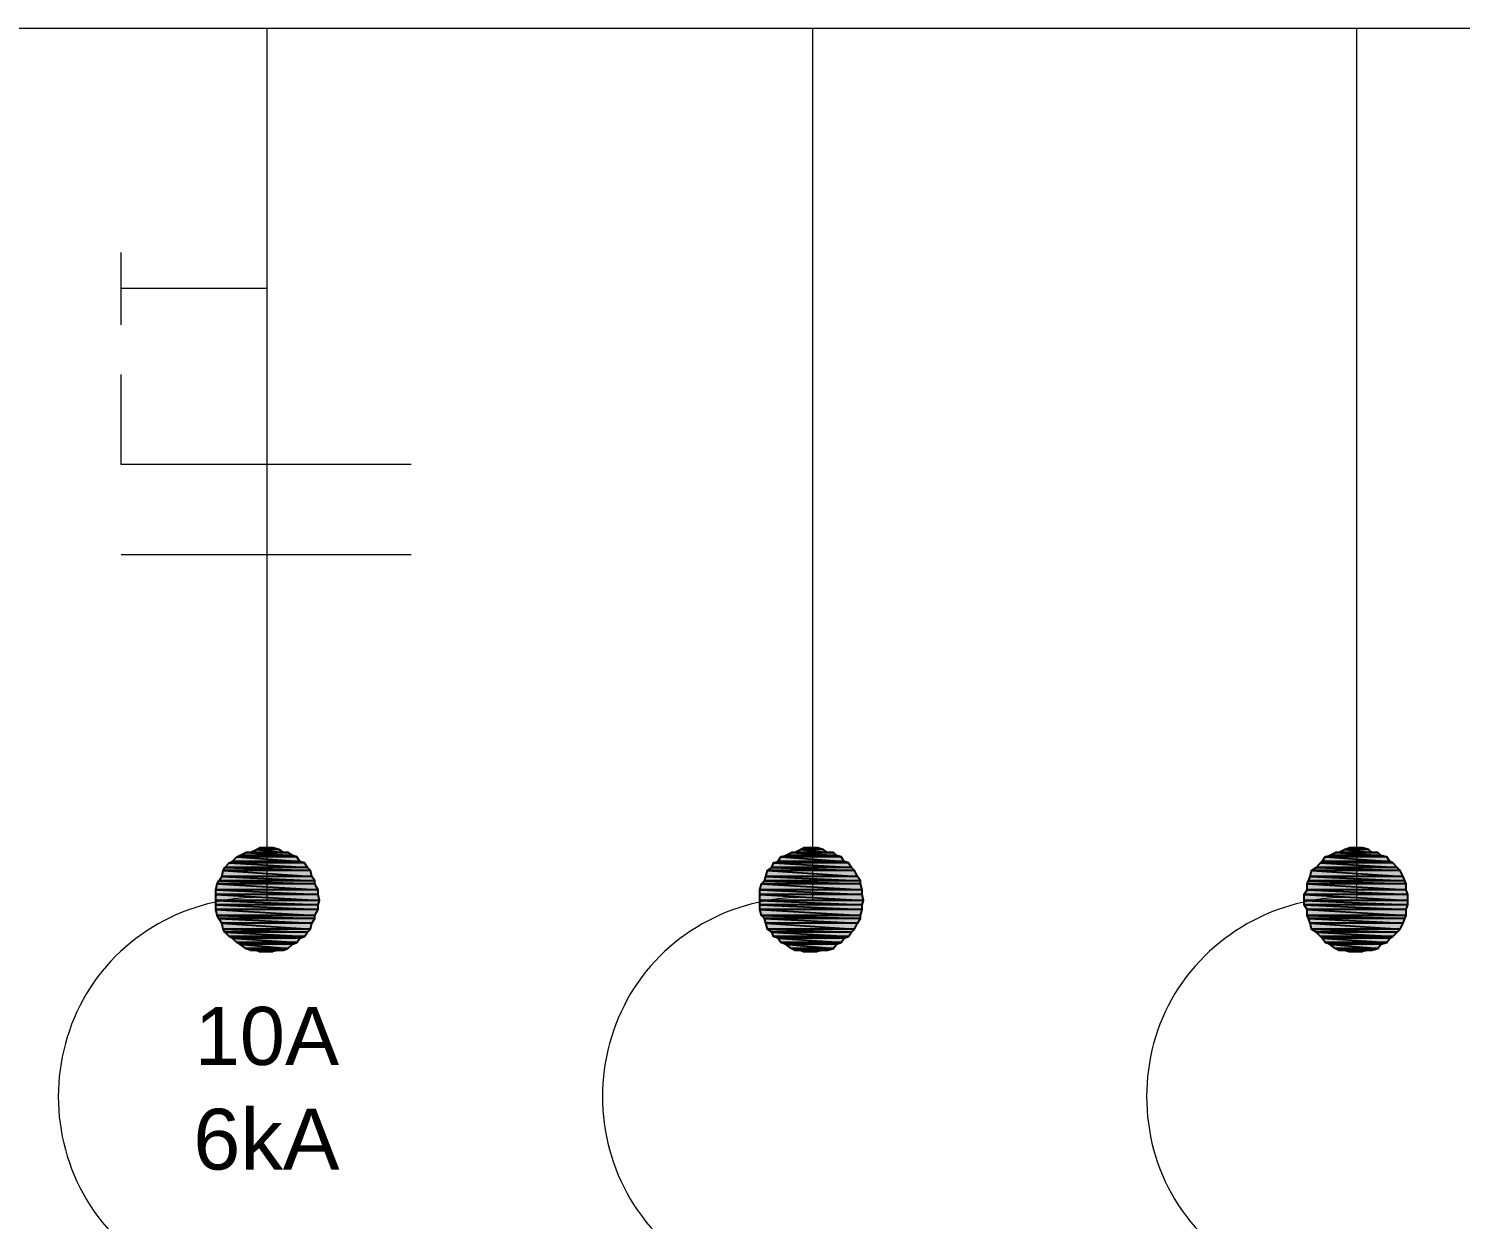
# Model space of a CAD drawing. Header units: millimetres. Extents: x 40 to 176, y -32 to 59.
# Drawn here: x 120.614 to 123.275, y 39.567 to 41.78 of the extents above; entities that cross this region are included whole.
import ezdxf

# ---------------------------------------------------------------- set-up
doc = ezdxf.new("R2010")
doc.units = ezdxf.units.MM
doc.layers.add('13 - Diagrama unifilar', color=7, linetype='Continuous', lineweight=30)
doc.styles.add('Arial0', font='arial.ttf', dxfattribs={"height": 3.14658})

msp = doc.modelspace()

# ---------------------------------------------------------------- hatches: boundary and pattern name
at = {"layer": '13 - Diagrama unifilar', "true_color": 0x000007}
h = msp.add_hatch(color=7, dxfattribs=at)
h.paths.add_polyline_path([(121.1179, 40.2319), (120.9922, 40.2319), (121.1263, 40.2291)])
h.paths.add_polyline_path([(120.9922, 40.2319), (121.1263, 40.2291), (120.9866, 40.2291)])
h = msp.add_hatch(color=7, dxfattribs=at)
h.paths.add_polyline_path([(121.1123, 40.2403), (121.0006, 40.2403), (121.1179, 40.2319)])
h.paths.add_polyline_path([(121.0006, 40.2403), (121.1179, 40.2319), (120.9922, 40.2319)])
h = msp.add_hatch(color=7, dxfattribs=at)
h.paths.add_polyline_path([(121.104, 40.2431), (121.0062, 40.2431), (121.1123, 40.2403)])
h.paths.add_polyline_path([(121.0062, 40.2431), (121.1123, 40.2403), (121.0006, 40.2403)])
h = msp.add_hatch(color=7, dxfattribs=at)
h.paths.add_polyline_path([(121.0956, 40.2487), (121.0174, 40.2487), (121.104, 40.2431)])
h.paths.add_polyline_path([(121.0174, 40.2487), (121.104, 40.2431), (121.0062, 40.2431)])
h = msp.add_hatch(color=7, dxfattribs=at)
h.paths.add_polyline_path([(121.0788, 40.2543), (121.0369, 40.2543), (121.0872, 40.2487)])
h.paths.add_polyline_path([(121.0369, 40.2543), (121.0872, 40.2487), (121.0257, 40.2487)])
h = msp.add_hatch(color=7, dxfattribs=at)
h.paths.add_polyline_path([(121.0676, 40.2571), (121.0425, 40.2571), (121.0788, 40.2543)])
h.paths.add_polyline_path([(121.0425, 40.2571), (121.0788, 40.2543), (121.0369, 40.2543)])
h = msp.add_hatch(color=7, dxfattribs=at)
h.paths.add_polyline_path([(122.1292, 40.2319), (122.0063, 40.2319), (122.1376, 40.2291)])
h.paths.add_polyline_path([(122.0063, 40.2319), (122.1376, 40.2291), (121.9979, 40.2291)])
h = msp.add_hatch(color=7, dxfattribs=at)
h.paths.add_polyline_path([(122.1236, 40.2403), (122.0119, 40.2403), (122.1292, 40.2319)])
h.paths.add_polyline_path([(122.0119, 40.2403), (122.1292, 40.2319), (122.0063, 40.2319)])
h = msp.add_hatch(color=7, dxfattribs=at)
h.paths.add_polyline_path([(122.1152, 40.2431), (122.0202, 40.2431), (122.1236, 40.2403)])
h.paths.add_polyline_path([(122.0202, 40.2431), (122.1236, 40.2403), (122.0119, 40.2403)])
h = msp.add_hatch(color=7, dxfattribs=at)
h.paths.add_polyline_path([(122.1096, 40.2487), (122.0314, 40.2487), (122.1152, 40.2431)])
h.paths.add_polyline_path([(122.0314, 40.2487), (122.1152, 40.2431), (122.0202, 40.2431)])
h = msp.add_hatch(color=7, dxfattribs=at)
h.paths.add_polyline_path([(122.0901, 40.2543), (122.0482, 40.2543), (122.0985, 40.2487)])
h.paths.add_polyline_path([(122.0482, 40.2543), (122.0985, 40.2487), (122.037, 40.2487)])
h = msp.add_hatch(color=7, dxfattribs=at)
h.paths.add_polyline_path([(122.0789, 40.2571), (122.0538, 40.2571), (122.0901, 40.2543)])
h.paths.add_polyline_path([(122.0538, 40.2571), (122.0901, 40.2543), (122.0482, 40.2543)])
h = msp.add_hatch(color=7, dxfattribs=at)
h.paths.add_polyline_path([(123.1432, 40.2319), (123.0175, 40.2319), (123.1488, 40.2291)])
h.paths.add_polyline_path([(123.0175, 40.2319), (123.1488, 40.2291), (123.0147, 40.2291)])
h = msp.add_hatch(color=7, dxfattribs=at)
h.paths.add_polyline_path([(123.1376, 40.2403), (123.0231, 40.2403), (123.1432, 40.2319)])
h.paths.add_polyline_path([(123.0231, 40.2403), (123.1432, 40.2319), (123.0175, 40.2319)])
h = msp.add_hatch(color=7, dxfattribs=at)
h.paths.add_polyline_path([(123.1265, 40.2431), (123.0315, 40.2431), (123.1376, 40.2403)])
h.paths.add_polyline_path([(123.0315, 40.2431), (123.1376, 40.2403), (123.0231, 40.2403)])
h = msp.add_hatch(color=7, dxfattribs=at)
h.paths.add_polyline_path([(123.1209, 40.2487), (123.0427, 40.2487), (123.1265, 40.2431)])
h.paths.add_polyline_path([(123.0427, 40.2487), (123.1265, 40.2431), (123.0315, 40.2431)])
h = msp.add_hatch(color=7, dxfattribs=at)
h.paths.add_polyline_path([(123.1041, 40.2543), (123.0594, 40.2543), (123.1097, 40.2487)])
h.paths.add_polyline_path([(123.0594, 40.2543), (123.1097, 40.2487), (123.0483, 40.2487)])
h = msp.add_hatch(color=7, dxfattribs=at)
h.paths.add_polyline_path([(123.0929, 40.2571), (123.0678, 40.2571), (123.1041, 40.2543)])
h.paths.add_polyline_path([(123.0678, 40.2571), (123.1041, 40.2543), (123.0594, 40.2543)])
h = msp.add_hatch(color=7, dxfattribs=at)
h.paths.add_polyline_path([(121.1375, 40.2152), (120.9755, 40.2152), (121.1403, 40.204)])
h.paths.add_polyline_path([(120.9755, 40.2152), (121.1403, 40.204), (120.9727, 40.204)])
h = msp.add_hatch(color=7, dxfattribs=at)
h.paths.add_polyline_path([(121.1319, 40.2208), (120.9783, 40.2208), (121.1375, 40.2152)])
h.paths.add_polyline_path([(120.9783, 40.2208), (121.1375, 40.2152), (120.9755, 40.2152)])
h = msp.add_hatch(color=7, dxfattribs=at)
h.paths.add_polyline_path([(121.1263, 40.2291), (120.9866, 40.2291), (121.1319, 40.2208)])
h.paths.add_polyline_path([(120.9866, 40.2291), (121.1319, 40.2208), (120.9783, 40.2208)])
h = msp.add_hatch(color=7, dxfattribs=at)
h.paths.add_polyline_path([(122.1487, 40.2152), (121.9867, 40.2152), (122.1543, 40.204)])
h.paths.add_polyline_path([(121.9867, 40.2152), (122.1543, 40.204), (121.9839, 40.204)])
h = msp.add_hatch(color=7, dxfattribs=at)
h.paths.add_polyline_path([(122.1432, 40.2208), (121.9951, 40.2208), (122.1487, 40.2152)])
h.paths.add_polyline_path([(121.9951, 40.2208), (122.1487, 40.2152), (121.9867, 40.2152)])
h = msp.add_hatch(color=7, dxfattribs=at)
h.paths.add_polyline_path([(122.1376, 40.2291), (121.9979, 40.2291), (122.1432, 40.2208)])
h.paths.add_polyline_path([(121.9979, 40.2291), (122.1432, 40.2208), (121.9951, 40.2208)])
h = msp.add_hatch(color=7, dxfattribs=at)
h.paths.add_polyline_path([(123.1628, 40.2152), (122.998, 40.2152), (123.1684, 40.204)])
h.paths.add_polyline_path([(122.998, 40.2152), (123.1684, 40.204), (122.9952, 40.204)])
h = msp.add_hatch(color=7, dxfattribs=at)
h.paths.add_polyline_path([(123.1572, 40.2208), (123.0063, 40.2208), (123.1628, 40.2152)])
h.paths.add_polyline_path([(123.0063, 40.2208), (123.1628, 40.2152), (122.998, 40.2152)])
h = msp.add_hatch(color=7, dxfattribs=at)
h.paths.add_polyline_path([(123.1488, 40.2291), (123.0147, 40.2291), (123.1572, 40.2208)])
h.paths.add_polyline_path([(123.0147, 40.2291), (123.1572, 40.2208), (123.0063, 40.2208)])
h = msp.add_hatch(color=7, dxfattribs=at)
h.paths.add_polyline_path([(121.1459, 40.19), (120.9643, 40.19), (121.1515, 40.1789)])
h.paths.add_polyline_path([(120.9643, 40.19), (121.1515, 40.1789), (120.9615, 40.1789)])
h = msp.add_hatch(color=7, dxfattribs=at)
h.paths.add_polyline_path([(121.1515, 40.1789), (120.9615, 40.1789), (121.1515, 40.1705)])
h.paths.add_polyline_path([(120.9615, 40.1789), (121.1515, 40.1705), (120.9615, 40.1705)])
h = msp.add_hatch(color=7, dxfattribs=at)
h.paths.add_polyline_path([(121.1459, 40.1956), (120.9671, 40.1956), (121.1459, 40.19)])
h.paths.add_polyline_path([(120.9671, 40.1956), (121.1459, 40.19), (120.9643, 40.19)])
h = msp.add_hatch(color=7, dxfattribs=at)
h.paths.add_polyline_path([(121.1403, 40.204), (120.9727, 40.204), (121.1459, 40.1956)])
h.paths.add_polyline_path([(120.9727, 40.204), (121.1459, 40.1956), (120.9671, 40.1956)])
h = msp.add_hatch(color=7, dxfattribs=at)
h.paths.add_polyline_path([(122.1599, 40.19), (121.9755, 40.19), (122.1627, 40.1789)])
h.paths.add_polyline_path([(121.9755, 40.19), (122.1627, 40.1789), (121.9727, 40.1789)])
h = msp.add_hatch(color=7, dxfattribs=at)
h.paths.add_polyline_path([(122.1627, 40.1789), (121.9727, 40.1789), (122.1627, 40.1705)])
h.paths.add_polyline_path([(121.9727, 40.1789), (122.1627, 40.1705), (121.9727, 40.1705)])
h = msp.add_hatch(color=7, dxfattribs=at)
h.paths.add_polyline_path([(122.1599, 40.1956), (121.9811, 40.1956), (122.1599, 40.19)])
h.paths.add_polyline_path([(121.9811, 40.1956), (122.1599, 40.19), (121.9755, 40.19)])
h = msp.add_hatch(color=7, dxfattribs=at)
h.paths.add_polyline_path([(122.1543, 40.204), (121.9839, 40.204), (122.1599, 40.1956)])
h.paths.add_polyline_path([(121.9839, 40.204), (122.1599, 40.1956), (121.9811, 40.1956)])
h = msp.add_hatch(color=7, dxfattribs=at)
h.paths.add_polyline_path([(123.174, 40.1789), (122.9896, 40.1789), (123.1768, 40.1705)])
h.paths.add_polyline_path([(122.9896, 40.1789), (123.1768, 40.1705), (122.984, 40.1705)])
h = msp.add_hatch(color=7, dxfattribs=at)
h.paths.add_polyline_path([(123.1712, 40.1956), (122.9924, 40.1956), (123.174, 40.19)])
h.paths.add_polyline_path([(122.9924, 40.1956), (123.174, 40.19), (122.9896, 40.19)])
h = msp.add_hatch(color=7, dxfattribs=at)
h.paths.add_polyline_path([(123.174, 40.19), (122.9896, 40.19), (123.174, 40.1789)])
h.paths.add_polyline_path([(122.9896, 40.19), (123.174, 40.1789), (122.9896, 40.1789)])
h = msp.add_hatch(color=7, dxfattribs=at)
h.paths.add_polyline_path([(123.1684, 40.204), (122.9952, 40.204), (123.1712, 40.1956)])
h.paths.add_polyline_path([(122.9952, 40.204), (123.1712, 40.1956), (122.9924, 40.1956)])
h = msp.add_hatch(color=7, dxfattribs=at)
h.paths.add_polyline_path([(121.1515, 40.1705), (120.9615, 40.1705), (121.1542, 40.1593)])
h.paths.add_polyline_path([(120.9615, 40.1705), (121.1542, 40.1593), (120.9615, 40.1593)])
h = msp.add_hatch(color=7, dxfattribs=at)
h.paths.add_polyline_path([(121.1542, 40.1593), (120.9615, 40.1593), (121.1515, 40.1509)])
h.paths.add_polyline_path([(120.9615, 40.1593), (121.1515, 40.1509), (120.9615, 40.1509)])
h = msp.add_hatch(color=7, dxfattribs=at)
h.paths.add_polyline_path([(122.1627, 40.1705), (121.9727, 40.1705), (122.1655, 40.1593)])
h.paths.add_polyline_path([(121.9727, 40.1705), (122.1655, 40.1593), (121.9727, 40.1593)])
h = msp.add_hatch(color=7, dxfattribs=at)
h.paths.add_polyline_path([(122.1655, 40.1593), (121.9727, 40.1593), (122.1627, 40.1509)])
h.paths.add_polyline_path([(121.9727, 40.1593), (122.1627, 40.1509), (121.9727, 40.1509)])
h = msp.add_hatch(color=7, dxfattribs=at)
h.paths.add_polyline_path([(123.1768, 40.1705), (122.984, 40.1705), (123.1768, 40.1593)])
h.paths.add_polyline_path([(122.984, 40.1705), (123.1768, 40.1593), (122.984, 40.1593)])
h = msp.add_hatch(color=7, dxfattribs=at)
h.paths.add_polyline_path([(123.1768, 40.1593), (122.984, 40.1593), (123.1768, 40.1509)])
h.paths.add_polyline_path([(122.984, 40.1593), (123.1768, 40.1509), (122.984, 40.1509)])
h = msp.add_hatch(color=7, dxfattribs=at)
h.paths.add_polyline_path([(121.1515, 40.1509), (120.9615, 40.1509), (121.1515, 40.1425)])
h.paths.add_polyline_path([(120.9615, 40.1509), (121.1515, 40.1425), (120.9615, 40.1425)])
h = msp.add_hatch(color=7, dxfattribs=at)
h.paths.add_polyline_path([(121.1515, 40.1425), (120.9615, 40.1425), (121.1459, 40.1314)])
h.paths.add_polyline_path([(120.9615, 40.1425), (121.1459, 40.1314), (120.9643, 40.1314)])
h = msp.add_hatch(color=7, dxfattribs=at)
h.paths.add_polyline_path([(121.1459, 40.1314), (120.9643, 40.1314), (121.1459, 40.1258)])
h.paths.add_polyline_path([(120.9643, 40.1314), (121.1459, 40.1258), (120.9671, 40.1258)])
h = msp.add_hatch(color=7, dxfattribs=at)
h.paths.add_polyline_path([(121.1459, 40.1258), (120.9671, 40.1258), (121.1403, 40.1174)])
h.paths.add_polyline_path([(120.9671, 40.1258), (121.1403, 40.1174), (120.9727, 40.1174)])
h = msp.add_hatch(color=7, dxfattribs=at)
h.paths.add_polyline_path([(122.1627, 40.1509), (121.9727, 40.1509), (122.1627, 40.1425)])
h.paths.add_polyline_path([(121.9727, 40.1509), (122.1627, 40.1425), (121.9727, 40.1425)])
h = msp.add_hatch(color=7, dxfattribs=at)
h.paths.add_polyline_path([(122.1627, 40.1425), (121.9727, 40.1425), (122.1599, 40.1314)])
h.paths.add_polyline_path([(121.9727, 40.1425), (122.1599, 40.1314), (121.9755, 40.1314)])
h = msp.add_hatch(color=7, dxfattribs=at)
h.paths.add_polyline_path([(122.1599, 40.1314), (121.9755, 40.1314), (122.1599, 40.1258)])
h.paths.add_polyline_path([(121.9755, 40.1314), (122.1599, 40.1258), (121.9811, 40.1258)])
h = msp.add_hatch(color=7, dxfattribs=at)
h.paths.add_polyline_path([(122.1599, 40.1258), (121.9811, 40.1258), (122.1543, 40.1174)])
h.paths.add_polyline_path([(121.9811, 40.1258), (122.1543, 40.1174), (121.9839, 40.1174)])
h = msp.add_hatch(color=7, dxfattribs=at)
h.paths.add_polyline_path([(123.1768, 40.1509), (122.984, 40.1509), (123.174, 40.1425)])
h.paths.add_polyline_path([(122.984, 40.1509), (123.174, 40.1425), (122.9896, 40.1425)])
h = msp.add_hatch(color=7, dxfattribs=at)
h.paths.add_polyline_path([(123.174, 40.1425), (122.9896, 40.1425), (123.174, 40.1314)])
h.paths.add_polyline_path([(122.9896, 40.1425), (123.174, 40.1314), (122.9896, 40.1314)])
h = msp.add_hatch(color=7, dxfattribs=at)
h.paths.add_polyline_path([(123.174, 40.1314), (122.9896, 40.1314), (123.1712, 40.1258)])
h.paths.add_polyline_path([(122.9896, 40.1314), (123.1712, 40.1258), (122.9924, 40.1258)])
h = msp.add_hatch(color=7, dxfattribs=at)
h.paths.add_polyline_path([(123.1712, 40.1258), (122.9924, 40.1258), (123.1684, 40.1174)])
h.paths.add_polyline_path([(122.9924, 40.1258), (123.1684, 40.1174), (122.9952, 40.1174)])
h = msp.add_hatch(color=7, dxfattribs=at)
h.paths.add_polyline_path([(121.1403, 40.1174), (120.9727, 40.1174), (121.1375, 40.1062)])
h.paths.add_polyline_path([(120.9727, 40.1174), (121.1375, 40.1062), (120.9755, 40.1062)])
h = msp.add_hatch(color=7, dxfattribs=at)
h.paths.add_polyline_path([(121.1375, 40.1062), (120.9755, 40.1062), (121.1319, 40.1006)])
h.paths.add_polyline_path([(120.9755, 40.1062), (121.1319, 40.1006), (120.9783, 40.1006)])
h = msp.add_hatch(color=7, dxfattribs=at)
h.paths.add_polyline_path([(121.1319, 40.1006), (120.9783, 40.1006), (121.1263, 40.0923)])
h.paths.add_polyline_path([(120.9783, 40.1006), (121.1263, 40.0923), (120.9866, 40.0923)])
h = msp.add_hatch(color=7, dxfattribs=at)
h.paths.add_polyline_path([(122.1543, 40.1174), (121.9839, 40.1174), (122.1487, 40.1062)])
h.paths.add_polyline_path([(121.9839, 40.1174), (122.1487, 40.1062), (121.9867, 40.1062)])
h = msp.add_hatch(color=7, dxfattribs=at)
h.paths.add_polyline_path([(122.1487, 40.1062), (121.9867, 40.1062), (122.1432, 40.1006)])
h.paths.add_polyline_path([(121.9867, 40.1062), (122.1432, 40.1006), (121.9951, 40.1006)])
h = msp.add_hatch(color=7, dxfattribs=at)
h.paths.add_polyline_path([(122.1432, 40.1006), (121.9951, 40.1006), (122.1376, 40.0923)])
h.paths.add_polyline_path([(121.9951, 40.1006), (122.1376, 40.0923), (121.9979, 40.0923)])
h = msp.add_hatch(color=7, dxfattribs=at)
h.paths.add_polyline_path([(123.1684, 40.1174), (122.9952, 40.1174), (123.1628, 40.1062)])
h.paths.add_polyline_path([(122.9952, 40.1174), (123.1628, 40.1062), (122.998, 40.1062)])
h = msp.add_hatch(color=7, dxfattribs=at)
h.paths.add_polyline_path([(123.1628, 40.1062), (122.998, 40.1062), (123.1572, 40.1006)])
h.paths.add_polyline_path([(122.998, 40.1062), (123.1572, 40.1006), (123.0063, 40.1006)])
h = msp.add_hatch(color=7, dxfattribs=at)
h.paths.add_polyline_path([(123.1572, 40.1006), (123.0063, 40.1006), (123.1488, 40.0923)])
h.paths.add_polyline_path([(123.0063, 40.1006), (123.1488, 40.0923), (123.0147, 40.0923)])
h = msp.add_hatch(color=7, dxfattribs=at)
h.paths.add_polyline_path([(121.1263, 40.0923), (120.9866, 40.0923), (121.1179, 40.0895)])
h.paths.add_polyline_path([(120.9866, 40.0923), (121.1179, 40.0895), (120.9922, 40.0895)])
h = msp.add_hatch(color=7, dxfattribs=at)
h.paths.add_polyline_path([(121.1179, 40.0895), (120.9922, 40.0895), (121.1123, 40.0811)])
h.paths.add_polyline_path([(120.9922, 40.0895), (121.1123, 40.0811), (121.0006, 40.0811)])
h = msp.add_hatch(color=7, dxfattribs=at)
h.paths.add_polyline_path([(121.1123, 40.0811), (121.0006, 40.0811), (121.104, 40.0783)])
h.paths.add_polyline_path([(121.0006, 40.0811), (121.104, 40.0783), (121.0062, 40.0783)])
h = msp.add_hatch(color=7, dxfattribs=at)
h.paths.add_polyline_path([(121.104, 40.0783), (121.0062, 40.0783), (121.0956, 40.0699)])
h.paths.add_polyline_path([(121.0062, 40.0783), (121.0956, 40.0699), (121.0174, 40.0699)])
h = msp.add_hatch(color=7, dxfattribs=at)
h.paths.add_polyline_path([(122.1376, 40.0923), (121.9979, 40.0923), (122.1292, 40.0895)])
h.paths.add_polyline_path([(121.9979, 40.0923), (122.1292, 40.0895), (122.0063, 40.0895)])
h = msp.add_hatch(color=7, dxfattribs=at)
h.paths.add_polyline_path([(122.1292, 40.0895), (122.0063, 40.0895), (122.1236, 40.0811)])
h.paths.add_polyline_path([(122.0063, 40.0895), (122.1236, 40.0811), (122.0119, 40.0811)])
h = msp.add_hatch(color=7, dxfattribs=at)
h.paths.add_polyline_path([(122.1236, 40.0811), (122.0119, 40.0811), (122.1152, 40.0783)])
h.paths.add_polyline_path([(122.0119, 40.0811), (122.1152, 40.0783), (122.0202, 40.0783)])
h = msp.add_hatch(color=7, dxfattribs=at)
h.paths.add_polyline_path([(122.1152, 40.0783), (122.0202, 40.0783), (122.1096, 40.0699)])
h.paths.add_polyline_path([(122.0202, 40.0783), (122.1096, 40.0699), (122.0314, 40.0699)])
h = msp.add_hatch(color=7, dxfattribs=at)
h.paths.add_polyline_path([(123.1488, 40.0923), (123.0147, 40.0923), (123.1432, 40.0895)])
h.paths.add_polyline_path([(123.0147, 40.0923), (123.1432, 40.0895), (123.0175, 40.0895)])
h = msp.add_hatch(color=7, dxfattribs=at)
h.paths.add_polyline_path([(123.1432, 40.0895), (123.0175, 40.0895), (123.1376, 40.0811)])
h.paths.add_polyline_path([(123.0175, 40.0895), (123.1376, 40.0811), (123.0231, 40.0811)])
h = msp.add_hatch(color=7, dxfattribs=at)
h.paths.add_polyline_path([(123.1376, 40.0811), (123.0231, 40.0811), (123.1265, 40.0783)])
h.paths.add_polyline_path([(123.0231, 40.0811), (123.1265, 40.0783), (123.0315, 40.0783)])
h = msp.add_hatch(color=7, dxfattribs=at)
h.paths.add_polyline_path([(123.1265, 40.0783), (123.0315, 40.0783), (123.1209, 40.0699)])
h.paths.add_polyline_path([(123.0315, 40.0783), (123.1209, 40.0699), (123.0427, 40.0699)])
h = msp.add_hatch(color=7, dxfattribs=at)
h.paths.add_polyline_path([(121.0956, 40.0699), (121.0174, 40.0699), (121.0872, 40.0671)])
h.paths.add_polyline_path([(121.0174, 40.0699), (121.0872, 40.0671), (121.0257, 40.0671)])
h = msp.add_hatch(color=7, dxfattribs=at)
h.paths.add_polyline_path([(121.0369, 40.0671), (121.0425, 40.0643), (121.0676, 40.0643)])
h.paths.add_polyline_path([(121.0425, 40.0643), (121.0676, 40.0643), (121.0621, 40.0643)])
for points in [[(121.0369, 40.0671), (121.0788, 40.0671), (121.0676, 40.0643)], [(122.0482, 40.0671), (122.0901, 40.0671), (122.0789, 40.0643)], [(123.0594, 40.0671), (123.1041, 40.0671), (123.0929, 40.0643)]]:
    msp.add_hatch(color=7, dxfattribs=at).paths.add_polyline_path(points)
h = msp.add_hatch(color=7, dxfattribs=at)
h.paths.add_polyline_path([(122.1096, 40.0699), (122.0314, 40.0699), (122.0985, 40.0671)])
h.paths.add_polyline_path([(122.0314, 40.0699), (122.0985, 40.0671), (122.037, 40.0671)])
h = msp.add_hatch(color=7, dxfattribs=at)
h.paths.add_polyline_path([(122.0482, 40.0671), (122.0538, 40.0643), (122.0789, 40.0643)])
h.paths.add_polyline_path([(122.0538, 40.0643), (122.0789, 40.0643), (122.0733, 40.0643)])
h = msp.add_hatch(color=7, dxfattribs=at)
h.paths.add_polyline_path([(123.1209, 40.0699), (123.0427, 40.0699), (123.1097, 40.0671)])
h.paths.add_polyline_path([(123.0427, 40.0699), (123.1097, 40.0671), (123.0483, 40.0671)])
h = msp.add_hatch(color=7, dxfattribs=at)
h.paths.add_polyline_path([(123.0594, 40.0671), (123.0678, 40.0643), (123.0929, 40.0643)])
h.paths.add_polyline_path([(123.0678, 40.0643), (123.0929, 40.0643), (123.0846, 40.0643)])

# ---------------------------------------------------------------- linework, layer by layer
at = {"layer": '13 - Diagrama unifilar', "color": 7, "linetype": 'Continuous', "lineweight": 9, "true_color": 0x000007}
for points in [[(124.093, 41.7795), (114.9834, 41.7795), (114.9834, 40.1593)], [(121.0565, 41.7795), (121.0565, 40.1593), (121.0565, 40.1593)], [(122.0705, 41.7795), (122.0705, 40.1593), (122.0705, 40.1593)], [(123.0818, 41.7795), (123.0818, 40.1593), (123.0818, 40.1593)], [(121.0565, 41.2963), (120.7855, 41.2963), (120.7855, 41.3633)], [(120.7855, 41.2292), (120.7855, 41.2963), (120.7855, 41.2963)], [(121.3247, 40.9694), (121.0565, 40.9694), (120.7855, 40.9694), (120.7855, 41.137)], [(121.3247, 40.8018), (121.0565, 40.8018), (120.7855, 40.8018)]]:
    msp.add_lwpolyline(points, dxfattribs=at)
at = {"layer": '13 - Diagrama unifilar', "color": 7, "linetype": 'Continuous', "lineweight": -2, "true_color": 0x000007}
for points in [[(120.9922, 40.2319), (121.1263, 40.2291), (120.9866, 40.2291)], [(121.0006, 40.2403), (121.1179, 40.2319), (120.9922, 40.2319)], [(121.1179, 40.2319), (120.9922, 40.2319), (121.1263, 40.2291)], [(121.0062, 40.2431), (121.1123, 40.2403), (121.0006, 40.2403)], [(121.1123, 40.2403), (121.0006, 40.2403), (121.1179, 40.2319)], [(121.0174, 40.2487), (121.104, 40.2431), (121.0062, 40.2431)], [(121.104, 40.2431), (121.0062, 40.2431), (121.1123, 40.2403)], [(121.0257, 40.2487), (121.0956, 40.2487), (121.0174, 40.2487)], [(121.0956, 40.2487), (121.0174, 40.2487), (121.104, 40.2431)], [(121.0369, 40.2543), (121.0872, 40.2487), (121.0257, 40.2487)], [(121.0872, 40.2487), (121.0257, 40.2487), (121.0956, 40.2487)], [(121.0425, 40.2571), (121.0788, 40.2543), (121.0369, 40.2543)], [(121.0788, 40.2543), (121.0369, 40.2543), (121.0872, 40.2487)], [(121.0621, 40.2571), (121.0676, 40.2571), (121.0425, 40.2571)], [(121.0676, 40.2571), (121.0425, 40.2571), (121.0788, 40.2543)], [(122.0063, 40.2319), (122.1376, 40.2291), (121.9979, 40.2291)], [(122.0119, 40.2403), (122.1292, 40.2319), (122.0063, 40.2319)], [(122.1292, 40.2319), (122.0063, 40.2319), (122.1376, 40.2291)], [(122.0202, 40.2431), (122.1236, 40.2403), (122.0119, 40.2403)], [(122.1236, 40.2403), (122.0119, 40.2403), (122.1292, 40.2319)], [(122.0314, 40.2487), (122.1152, 40.2431), (122.0202, 40.2431)], [(122.1152, 40.2431), (122.0202, 40.2431), (122.1236, 40.2403)], [(122.037, 40.2487), (122.1096, 40.2487), (122.0314, 40.2487)], [(122.1096, 40.2487), (122.0314, 40.2487), (122.1152, 40.2431)], [(122.0482, 40.2543), (122.0985, 40.2487), (122.037, 40.2487)], [(122.0985, 40.2487), (122.037, 40.2487), (122.1096, 40.2487)], [(122.0538, 40.2571), (122.0901, 40.2543), (122.0482, 40.2543)], [(122.0901, 40.2543), (122.0482, 40.2543), (122.0985, 40.2487)], [(122.0733, 40.2571), (122.0789, 40.2571), (122.0538, 40.2571)], [(122.0789, 40.2571), (122.0538, 40.2571), (122.0901, 40.2543)], [(123.0175, 40.2319), (123.1488, 40.2291), (123.0147, 40.2291)], [(123.0231, 40.2403), (123.1432, 40.2319), (123.0175, 40.2319)], [(123.1432, 40.2319), (123.0175, 40.2319), (123.1488, 40.2291)], [(123.0315, 40.2431), (123.1376, 40.2403), (123.0231, 40.2403)], [(123.1376, 40.2403), (123.0231, 40.2403), (123.1432, 40.2319)], [(123.0427, 40.2487), (123.1265, 40.2431), (123.0315, 40.2431)], [(123.1265, 40.2431), (123.0315, 40.2431), (123.1376, 40.2403)], [(123.0483, 40.2487), (123.1209, 40.2487), (123.0427, 40.2487)], [(123.1209, 40.2487), (123.0427, 40.2487), (123.1265, 40.2431)], [(123.0594, 40.2543), (123.1097, 40.2487), (123.0483, 40.2487)], [(123.1097, 40.2487), (123.0483, 40.2487), (123.1209, 40.2487)], [(123.0678, 40.2571), (123.1041, 40.2543), (123.0594, 40.2543)], [(123.1041, 40.2543), (123.0594, 40.2543), (123.1097, 40.2487)], [(123.0846, 40.2571), (123.0929, 40.2571), (123.0678, 40.2571)], [(123.0929, 40.2571), (123.0678, 40.2571), (123.1041, 40.2543)], [(120.9755, 40.2152), (121.1403, 40.204), (120.9727, 40.204)], [(120.9783, 40.2208), (121.1375, 40.2152), (120.9755, 40.2152)], [(121.1375, 40.2152), (120.9755, 40.2152), (121.1403, 40.204)], [(120.9866, 40.2291), (121.1319, 40.2208), (120.9783, 40.2208)], [(121.1319, 40.2208), (120.9783, 40.2208), (121.1375, 40.2152)], [(121.1263, 40.2291), (120.9866, 40.2291), (121.1319, 40.2208)], [(121.9867, 40.2152), (122.1543, 40.204), (121.9839, 40.204)], [(121.9951, 40.2208), (122.1487, 40.2152), (121.9867, 40.2152)], [(122.1487, 40.2152), (121.9867, 40.2152), (122.1543, 40.204)], [(121.9979, 40.2291), (122.1432, 40.2208), (121.9951, 40.2208)], [(122.1432, 40.2208), (121.9951, 40.2208), (122.1487, 40.2152)], [(122.1376, 40.2291), (121.9979, 40.2291), (122.1432, 40.2208)], [(122.998, 40.2152), (123.1684, 40.204), (122.9952, 40.204)], [(123.0063, 40.2208), (123.1628, 40.2152), (122.998, 40.2152)], [(123.1628, 40.2152), (122.998, 40.2152), (123.1684, 40.204)], [(123.0147, 40.2291), (123.1572, 40.2208), (123.0063, 40.2208)], [(123.1572, 40.2208), (123.0063, 40.2208), (123.1628, 40.2152)], [(123.1488, 40.2291), (123.0147, 40.2291), (123.1572, 40.2208)], [(120.9643, 40.19), (121.1515, 40.1789), (120.9615, 40.1789)], [(121.1515, 40.1789), (120.9615, 40.1789), (121.1515, 40.1705)], [(120.9615, 40.1789), (121.1515, 40.1705), (120.9615, 40.1705)], [(120.9671, 40.1956), (121.1459, 40.19), (120.9643, 40.19)], [(121.1459, 40.19), (120.9643, 40.19), (121.1515, 40.1789)], [(120.9727, 40.204), (121.1459, 40.1956), (120.9671, 40.1956)], [(121.1459, 40.1956), (120.9671, 40.1956), (121.1459, 40.19)], [(121.1403, 40.204), (120.9727, 40.204), (121.1459, 40.1956)], [(121.9755, 40.19), (122.1627, 40.1789), (121.9727, 40.1789)], [(122.1627, 40.1789), (121.9727, 40.1789), (122.1627, 40.1705)], [(121.9727, 40.1789), (122.1627, 40.1705), (121.9727, 40.1705)], [(121.9811, 40.1956), (122.1599, 40.19), (121.9755, 40.19)], [(122.1599, 40.19), (121.9755, 40.19), (122.1627, 40.1789)], [(121.9839, 40.204), (122.1599, 40.1956), (121.9811, 40.1956)], [(122.1599, 40.1956), (121.9811, 40.1956), (122.1599, 40.19)], [(122.1543, 40.204), (121.9839, 40.204), (122.1599, 40.1956)], [(122.9896, 40.1789), (123.1768, 40.1705), (122.984, 40.1705)], [(122.9924, 40.1956), (123.174, 40.19), (122.9896, 40.19)], [(123.174, 40.19), (122.9896, 40.19), (123.174, 40.1789)], [(122.9896, 40.19), (123.174, 40.1789), (122.9896, 40.1789)], [(123.174, 40.1789), (122.9896, 40.1789), (123.1768, 40.1705)], [(122.9952, 40.204), (123.1712, 40.1956), (122.9924, 40.1956)], [(123.1712, 40.1956), (122.9924, 40.1956), (123.174, 40.19)], [(123.1684, 40.204), (122.9952, 40.204), (123.1712, 40.1956)], [(121.1515, 40.1705), (120.9615, 40.1705), (121.1542, 40.1593)], [(120.9615, 40.1705), (121.1542, 40.1593), (120.9615, 40.1593)], [(121.1542, 40.1593), (120.9615, 40.1593), (121.1515, 40.1509)], [(120.9615, 40.1593), (121.1515, 40.1509), (120.9615, 40.1509)], [(122.1627, 40.1705), (121.9727, 40.1705), (122.1655, 40.1593)], [(121.9727, 40.1705), (122.1655, 40.1593), (121.9727, 40.1593)], [(122.1655, 40.1593), (121.9727, 40.1593), (122.1627, 40.1509)], [(121.9727, 40.1593), (122.1627, 40.1509), (121.9727, 40.1509)], [(123.1768, 40.1705), (122.984, 40.1705), (123.1768, 40.1593)], [(122.984, 40.1705), (123.1768, 40.1593), (122.984, 40.1593)], [(123.1768, 40.1593), (122.984, 40.1593), (123.1768, 40.1509)], [(122.984, 40.1593), (123.1768, 40.1509), (122.984, 40.1509)], [(121.1515, 40.1509), (120.9615, 40.1509), (121.1515, 40.1425)], [(120.9615, 40.1509), (121.1515, 40.1425), (120.9615, 40.1425)], [(121.1515, 40.1425), (120.9615, 40.1425), (121.1459, 40.1314)], [(120.9615, 40.1425), (121.1459, 40.1314), (120.9643, 40.1314)], [(121.1459, 40.1314), (120.9643, 40.1314), (121.1459, 40.1258)], [(120.9643, 40.1314), (121.1459, 40.1258), (120.9671, 40.1258)], [(121.1459, 40.1258), (120.9671, 40.1258), (121.1403, 40.1174)], [(120.9671, 40.1258), (121.1403, 40.1174), (120.9727, 40.1174)], [(122.1627, 40.1509), (121.9727, 40.1509), (122.1627, 40.1425)], [(121.9727, 40.1509), (122.1627, 40.1425), (121.9727, 40.1425)], [(122.1627, 40.1425), (121.9727, 40.1425), (122.1599, 40.1314)], [(121.9727, 40.1425), (122.1599, 40.1314), (121.9755, 40.1314)], [(122.1599, 40.1314), (121.9755, 40.1314), (122.1599, 40.1258)], [(121.9755, 40.1314), (122.1599, 40.1258), (121.9811, 40.1258)], [(122.1599, 40.1258), (121.9811, 40.1258), (122.1543, 40.1174)], [(121.9811, 40.1258), (122.1543, 40.1174), (121.9839, 40.1174)], [(123.1768, 40.1509), (122.984, 40.1509), (123.174, 40.1425)], [(122.984, 40.1509), (123.174, 40.1425), (122.9896, 40.1425)], [(123.174, 40.1425), (122.9896, 40.1425), (123.174, 40.1314)], [(122.9896, 40.1425), (123.174, 40.1314), (122.9896, 40.1314)], [(123.174, 40.1314), (122.9896, 40.1314), (123.1712, 40.1258)], [(122.9896, 40.1314), (123.1712, 40.1258), (122.9924, 40.1258)], [(123.1712, 40.1258), (122.9924, 40.1258), (123.1684, 40.1174)], [(122.9924, 40.1258), (123.1684, 40.1174), (122.9952, 40.1174)], [(121.1403, 40.1174), (120.9727, 40.1174), (121.1375, 40.1062)], [(120.9727, 40.1174), (121.1375, 40.1062), (120.9755, 40.1062)], [(121.1375, 40.1062), (120.9755, 40.1062), (121.1319, 40.1006)], [(120.9755, 40.1062), (121.1319, 40.1006), (120.9783, 40.1006)], [(121.1319, 40.1006), (120.9783, 40.1006), (121.1263, 40.0923)], [(120.9783, 40.1006), (121.1263, 40.0923), (120.9866, 40.0923)], [(122.1543, 40.1174), (121.9839, 40.1174), (122.1487, 40.1062)], [(121.9839, 40.1174), (122.1487, 40.1062), (121.9867, 40.1062)], [(122.1487, 40.1062), (121.9867, 40.1062), (122.1432, 40.1006)], [(121.9867, 40.1062), (122.1432, 40.1006), (121.9951, 40.1006)], [(122.1432, 40.1006), (121.9951, 40.1006), (122.1376, 40.0923)], [(121.9951, 40.1006), (122.1376, 40.0923), (121.9979, 40.0923)], [(123.1684, 40.1174), (122.9952, 40.1174), (123.1628, 40.1062)], [(122.9952, 40.1174), (123.1628, 40.1062), (122.998, 40.1062)], [(123.1628, 40.1062), (122.998, 40.1062), (123.1572, 40.1006)], [(122.998, 40.1062), (123.1572, 40.1006), (123.0063, 40.1006)], [(123.1572, 40.1006), (123.0063, 40.1006), (123.1488, 40.0923)], [(123.0063, 40.1006), (123.1488, 40.0923), (123.0147, 40.0923)], [(121.1263, 40.0923), (120.9866, 40.0923), (121.1179, 40.0895)], [(120.9866, 40.0923), (121.1179, 40.0895), (120.9922, 40.0895)], [(121.1179, 40.0895), (120.9922, 40.0895), (121.1123, 40.0811)], [(120.9922, 40.0895), (121.1123, 40.0811), (121.0006, 40.0811)], [(121.1123, 40.0811), (121.0006, 40.0811), (121.104, 40.0783)], [(121.0006, 40.0811), (121.104, 40.0783), (121.0062, 40.0783)], [(121.104, 40.0783), (121.0062, 40.0783), (121.0956, 40.0699)], [(121.0062, 40.0783), (121.0956, 40.0699), (121.0174, 40.0699)], [(122.1376, 40.0923), (121.9979, 40.0923), (122.1292, 40.0895)], [(121.9979, 40.0923), (122.1292, 40.0895), (122.0063, 40.0895)], [(122.1292, 40.0895), (122.0063, 40.0895), (122.1236, 40.0811)], [(122.0063, 40.0895), (122.1236, 40.0811), (122.0119, 40.0811)], [(122.1236, 40.0811), (122.0119, 40.0811), (122.1152, 40.0783)], [(122.0119, 40.0811), (122.1152, 40.0783), (122.0202, 40.0783)], [(122.1152, 40.0783), (122.0202, 40.0783), (122.1096, 40.0699)], [(122.0202, 40.0783), (122.1096, 40.0699), (122.0314, 40.0699)], [(123.1488, 40.0923), (123.0147, 40.0923), (123.1432, 40.0895)], [(123.0147, 40.0923), (123.1432, 40.0895), (123.0175, 40.0895)], [(123.1432, 40.0895), (123.0175, 40.0895), (123.1376, 40.0811)], [(123.0175, 40.0895), (123.1376, 40.0811), (123.0231, 40.0811)], [(123.1376, 40.0811), (123.0231, 40.0811), (123.1265, 40.0783)], [(123.0231, 40.0811), (123.1265, 40.0783), (123.0315, 40.0783)], [(123.1265, 40.0783), (123.0315, 40.0783), (123.1209, 40.0699)], [(123.0315, 40.0783), (123.1209, 40.0699), (123.0427, 40.0699)], [(121.0956, 40.0699), (121.0174, 40.0699), (121.0872, 40.0671)], [(121.0174, 40.0699), (121.0872, 40.0671), (121.0257, 40.0671)], [(121.0872, 40.0671), (121.0257, 40.0671), (121.0788, 40.0671)], [(121.0257, 40.0671), (121.0788, 40.0671), (121.0369, 40.0671)], [(121.0369, 40.0671), (121.0425, 40.0643), (121.0676, 40.0643)], [(121.0369, 40.0671), (121.0788, 40.0671), (121.0676, 40.0643)], [(121.0425, 40.0643), (121.0676, 40.0643), (121.0621, 40.0643)], [(122.1096, 40.0699), (122.0314, 40.0699), (122.0985, 40.0671)], [(122.0314, 40.0699), (122.0985, 40.0671), (122.037, 40.0671)], [(122.0985, 40.0671), (122.037, 40.0671), (122.0901, 40.0671)], [(122.037, 40.0671), (122.0901, 40.0671), (122.0482, 40.0671)], [(122.0482, 40.0671), (122.0538, 40.0643), (122.0789, 40.0643)], [(122.0482, 40.0671), (122.0901, 40.0671), (122.0789, 40.0643)], [(122.0538, 40.0643), (122.0789, 40.0643), (122.0733, 40.0643)], [(123.1209, 40.0699), (123.0427, 40.0699), (123.1097, 40.0671)], [(123.0427, 40.0699), (123.1097, 40.0671), (123.0483, 40.0671)], [(123.1097, 40.0671), (123.0483, 40.0671), (123.1041, 40.0671)], [(123.0483, 40.0671), (123.1041, 40.0671), (123.0594, 40.0671)], [(123.0594, 40.0671), (123.0678, 40.0643), (123.0929, 40.0643)], [(123.0594, 40.0671), (123.1041, 40.0671), (123.0929, 40.0643)], [(123.0678, 40.0643), (123.0929, 40.0643), (123.0846, 40.0643)]]:
    msp.add_lwpolyline(points, close=True, dxfattribs=at)
at = {"layer": '13 - Diagrama unifilar', "color": 7, "linetype": 'Continuous', "lineweight": 9, "true_color": 0x000007}
for points in [[(121.0593, 40.1649), (120.9224, 40.1705), (120.7911, 40.1034), (120.7213, 39.9861), (120.7213, 39.9861), (120.6514, 39.8688), (120.6514, 39.7207), (120.7213, 39.6034), (120.7213, 39.6034), (120.7911, 39.4861), (120.9224, 39.4162), (121.0593, 39.4246)], [(122.0705, 40.1649), (121.9336, 40.1705), (121.8023, 40.1034), (121.7325, 39.9861), (121.7325, 39.9861), (121.6627, 39.8688), (121.6627, 39.7207), (121.7325, 39.6034), (121.7325, 39.6034), (121.8023, 39.4861), (121.9336, 39.4162), (122.0705, 39.4246)], [(123.0818, 40.1649), (122.9449, 40.1705), (122.8164, 40.1034), (122.7438, 39.9861), (122.7438, 39.9861), (122.6739, 39.8688), (122.6739, 39.7207), (122.7438, 39.6034), (122.7438, 39.6034), (122.8164, 39.4861), (122.9449, 39.4162), (123.0818, 39.4246)]]:
    msp.add_open_spline(points, degree=3, knots=[0, 0, 0, 0, 0.083333, 0.083333, 0.083333, 0.083334, 0.166667, 0.166667, 0.166667, 0.166668, 1, 1, 1, 1], dxfattribs=at)

# ---------------------------------------------------------------- texts
at = {"layer": '13 - Diagrama unifilar', "color": 7, "true_color": 0x000007, "style": 'Arial0'}
for s, height, p in [('10A', 0.10797, (120.9224, 39.8535)), ('6kA', 0.11292, (120.9196, 39.6592))]:
    msp.add_text(s, height=height, dxfattribs=at).set_placement(p)

doc.saveas('drawing.dxf')
